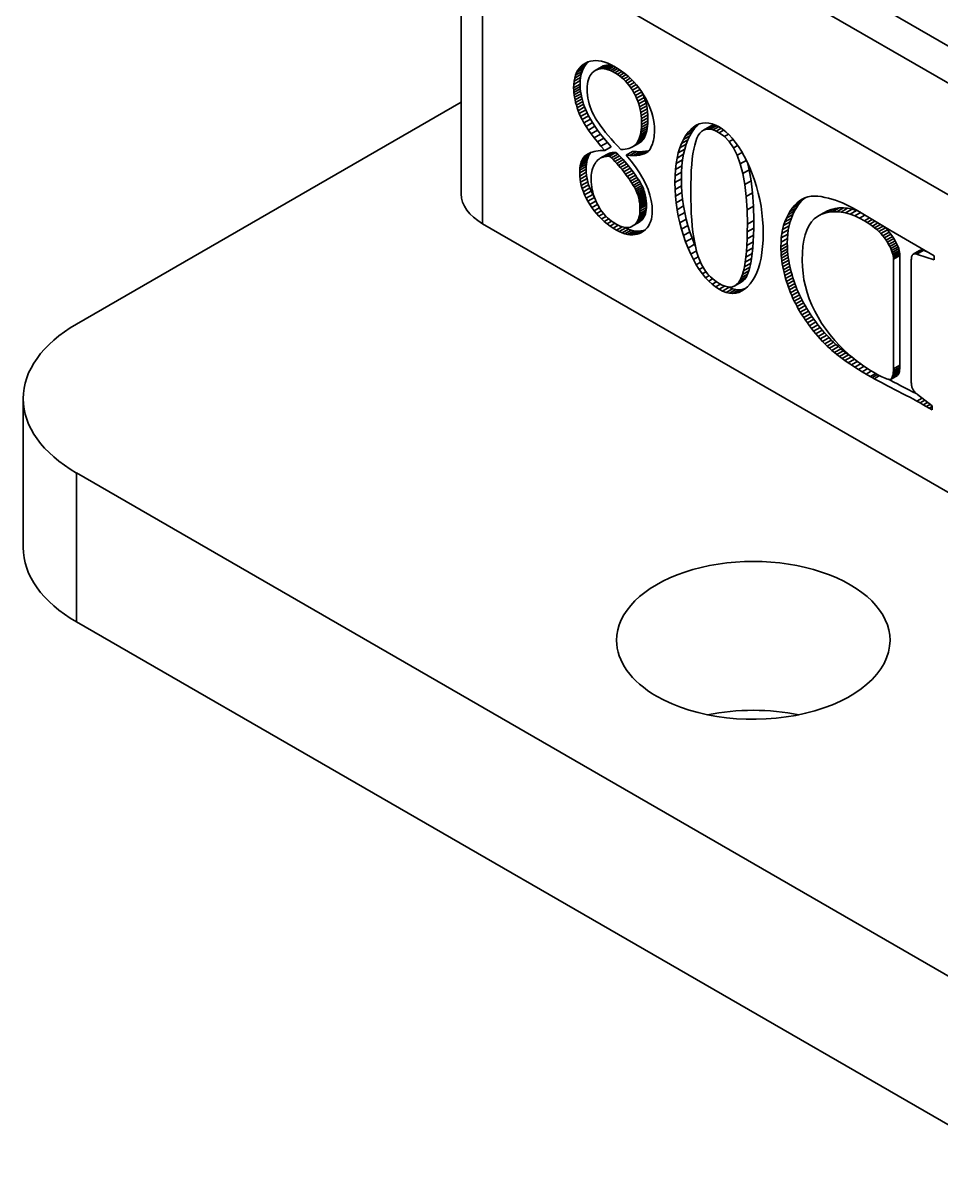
# Model space of a CAD drawing. Header units: millimetres. Extents: x -105 to 105, y -148 to 148.
# Drawn here: x 45.74 to 55.81, y -33.62 to -20.92 of the extents above; entities that cross this region are included whole.
import ezdxf

# ---------------------------------------------------------------- set-up
doc = ezdxf.new("R2010")
doc.units = ezdxf.units.MM
doc.layers.add('粗实线层', color=7, linetype='Continuous', lineweight=35)

msp = doc.modelspace()

# ---------------------------------------------------------------- linework, layer by layer
at = {"layer": '粗实线层', "color": 7, "lineweight": 35, "ltscale": 0.37}
for p, q in [((50.549, -22.798), (50.549, -16.511)), ((50.784, -23.125), (50.784, -16.838)), ((51.632, -18.716), (60.824, -24.023)), ((60.824, -24.431), (52.693, -19.736)), ((60.824, -25.656), (51.632, -20.349)), ((51.815, -21.466), (51.885, -21.426)), ((51.815, -21.466), (51.829, -21.441)), ((51.829, -21.441), (51.9, -21.4)), ((51.829, -21.441), (51.846, -21.417)), ((51.846, -21.417), (51.916, -21.376)), ((51.846, -21.417), (51.865, -21.396)), ((51.865, -21.396), (51.936, -21.356)), ((51.865, -21.396), (51.887, -21.378)), ((51.874, -21.454), (51.885, -21.426)), ((51.885, -21.426), (51.9, -21.4)), ((51.887, -21.378), (51.926, -21.356)), ((51.887, -21.378), (51.911, -21.363)), ((51.9, -21.4), (51.916, -21.376)), ((51.911, -21.363), (51.938, -21.35)), ((51.916, -21.376), (51.936, -21.356)), ((51.936, -21.356), (51.945, -21.348)), ((51.938, -21.35), (51.966, -21.341)), ((51.966, -21.341), (51.995, -21.336)), ((51.995, -21.336), (52.025, -21.334)), ((52.018, -21.443), (52.002, -21.454)), ((52.018, -21.443), (52.089, -21.403)), ((52.036, -21.435), (52.018, -21.443)), ((52.025, -21.334), (52.056, -21.336)), ((52.036, -21.435), (52.107, -21.394)), ((52.054, -21.428), (52.036, -21.435)), ((52.054, -21.428), (52.125, -21.388)), ((52.074, -21.425), (52.054, -21.428)), ((52.056, -21.336), (52.089, -21.342)), ((52.074, -21.425), (52.145, -21.384)), ((52.094, -21.423), (52.074, -21.425)), ((52.089, -21.342), (52.123, -21.352)), ((52.107, -21.394), (52.089, -21.403)), ((52.094, -21.423), (52.165, -21.383)), ((52.116, -21.425), (52.094, -21.423)), ((52.125, -21.388), (52.107, -21.394)), ((52.116, -21.425), (52.186, -21.384)), ((52.138, -21.428), (52.116, -21.425)), ((52.123, -21.352), (52.158, -21.365)), ((52.145, -21.384), (52.125, -21.388)), ((52.138, -21.428), (52.208, -21.388)), ((52.161, -21.435), (52.138, -21.428)), ((52.165, -21.383), (52.145, -21.384)), ((52.158, -21.365), (52.195, -21.381)), ((52.161, -21.435), (52.231, -21.394)), ((52.185, -21.444), (52.161, -21.435)), ((52.186, -21.384), (52.165, -21.383)), ((52.185, -21.444), (52.245, -21.409)), ((52.209, -21.455), (52.185, -21.444)), ((52.208, -21.388), (52.186, -21.384)), ((52.195, -21.381), (52.233, -21.402)), ((52.209, -21.455), (52.266, -21.422)), ((52.233, -21.402), (52.272, -21.425)), ((52.235, -21.469), (52.289, -21.437)), ((52.272, -21.425), (52.309, -21.451)), ((52.309, -21.451), (52.345, -21.478)), ((51.784, -21.596), (51.854, -21.555)), ((51.784, -21.596), (51.787, -21.559)), ((51.787, -21.559), (51.858, -21.519)), ((51.787, -21.559), (51.794, -21.526)), ((51.794, -21.526), (51.865, -21.485)), ((51.794, -21.526), (51.803, -21.495)), ((51.803, -21.495), (51.874, -21.454)), ((51.803, -21.495), (51.815, -21.466)), ((51.853, -21.593), (51.854, -21.555)), ((51.854, -21.555), (51.858, -21.519)), ((51.858, -21.519), (51.865, -21.485)), ((51.865, -21.485), (51.874, -21.454)), ((51.939, -21.565), (51.935, -21.591)), ((51.945, -21.541), (51.939, -21.565)), ((51.953, -21.52), (51.945, -21.541)), ((51.963, -21.5), (51.953, -21.52)), ((51.974, -21.483), (51.963, -21.5)), ((51.987, -21.468), (51.974, -21.483)), ((52.002, -21.454), (51.987, -21.468)), ((52.235, -21.469), (52.209, -21.455)), ((52.26, -21.484), (52.235, -21.469)), ((52.26, -21.484), (52.313, -21.453)), ((52.284, -21.501), (52.26, -21.484)), ((52.284, -21.501), (52.335, -21.471)), ((52.307, -21.519), (52.284, -21.501)), ((52.307, -21.519), (52.358, -21.489)), ((52.329, -21.539), (52.307, -21.519)), ((52.329, -21.539), (52.381, -21.508)), ((52.35, -21.56), (52.329, -21.539)), ((52.345, -21.478), (52.379, -21.506)), ((52.35, -21.56), (52.403, -21.529)), ((52.37, -21.583), (52.35, -21.56)), ((52.37, -21.583), (52.425, -21.551)), ((52.379, -21.506), (52.412, -21.537)), ((52.39, -21.607), (52.447, -21.574)), ((52.412, -21.537), (52.443, -21.569)), ((52.443, -21.569), (52.472, -21.602)), ((51.782, -21.634), (51.853, -21.593)), ((51.782, -21.634), (51.784, -21.596)), ((51.783, -21.659), (51.782, -21.634)), ((51.783, -21.659), (51.854, -21.618)), ((51.785, -21.685), (51.783, -21.659)), ((51.785, -21.685), (51.855, -21.644)), ((51.788, -21.711), (51.785, -21.685)), ((51.788, -21.711), (51.859, -21.671)), ((51.792, -21.738), (51.863, -21.698)), ((51.854, -21.618), (51.853, -21.593)), ((51.855, -21.644), (51.854, -21.618)), ((51.859, -21.671), (51.855, -21.644)), ((51.863, -21.698), (51.859, -21.671)), ((51.868, -21.726), (51.863, -21.698)), ((51.935, -21.591), (51.932, -21.619)), ((51.932, -21.619), (51.932, -21.649)), ((51.932, -21.649), (51.932, -21.682)), ((51.932, -21.682), (51.935, -21.714)), ((52.39, -21.607), (52.37, -21.583)), ((52.409, -21.633), (52.39, -21.607)), ((52.409, -21.633), (52.469, -21.598)), ((52.427, -21.66), (52.409, -21.633)), ((52.427, -21.66), (52.489, -21.624)), ((52.444, -21.689), (52.427, -21.66)), ((52.444, -21.689), (52.514, -21.648)), ((52.459, -21.719), (52.444, -21.689)), ((52.459, -21.719), (52.53, -21.678)), ((52.472, -21.602), (52.5, -21.637)), ((52.5, -21.637), (52.526, -21.674)), ((52.526, -21.674), (52.55, -21.712)), ((52.544, -21.708), (52.535, -21.688)), ((46.329, -24.227), (50.549, -21.79)), ((51.792, -21.738), (51.788, -21.711)), ((51.798, -21.766), (51.792, -21.738)), ((51.798, -21.766), (51.868, -21.726)), ((51.804, -21.795), (51.798, -21.766)), ((51.804, -21.795), (51.875, -21.754)), ((51.812, -21.824), (51.804, -21.795)), ((51.812, -21.824), (51.883, -21.783)), ((51.822, -21.854), (51.812, -21.824)), ((51.822, -21.854), (51.892, -21.813)), ((51.875, -21.754), (51.868, -21.726)), ((51.883, -21.783), (51.875, -21.754)), ((51.892, -21.813), (51.883, -21.783)), ((51.903, -21.844), (51.892, -21.813)), ((51.935, -21.714), (51.939, -21.746)), ((51.939, -21.746), (51.945, -21.778)), ((51.945, -21.778), (51.953, -21.81)), ((51.953, -21.81), (51.963, -21.841)), ((52.473, -21.749), (52.459, -21.719)), ((52.473, -21.749), (52.544, -21.708)), ((52.486, -21.779), (52.473, -21.749)), ((52.486, -21.779), (52.557, -21.739)), ((52.497, -21.81), (52.486, -21.779)), ((52.497, -21.81), (52.567, -21.769)), ((52.506, -21.842), (52.497, -21.81)), ((52.506, -21.842), (52.577, -21.801)), ((52.557, -21.739), (52.544, -21.708)), ((52.55, -21.712), (52.573, -21.751)), ((52.567, -21.769), (52.557, -21.739)), ((52.577, -21.801), (52.567, -21.769)), ((52.573, -21.751), (52.593, -21.79)), ((52.584, -21.832), (52.577, -21.801)), ((52.593, -21.79), (52.611, -21.83)), ((52.611, -21.83), (52.626, -21.869)), ((51.832, -21.885), (51.822, -21.854)), ((51.832, -21.885), (51.903, -21.844)), ((51.844, -21.916), (51.832, -21.885)), ((51.844, -21.916), (51.915, -21.875)), ((51.858, -21.949), (51.844, -21.916)), ((51.858, -21.949), (51.929, -21.908)), ((51.875, -21.983), (51.858, -21.949)), ((51.875, -21.983), (51.946, -21.942)), ((51.915, -21.875), (51.903, -21.844)), ((51.929, -21.908), (51.915, -21.875)), ((51.946, -21.942), (51.929, -21.908)), ((51.966, -21.978), (51.946, -21.942)), ((51.963, -21.841), (51.974, -21.872)), ((51.974, -21.872), (51.987, -21.902)), ((51.987, -21.902), (52.002, -21.932)), ((52.002, -21.932), (52.018, -21.962)), ((52.513, -21.873), (52.506, -21.842)), ((52.513, -21.873), (52.584, -21.832)), ((52.519, -21.905), (52.513, -21.873)), ((52.519, -21.905), (52.59, -21.864)), ((52.523, -21.938), (52.519, -21.905)), ((52.523, -21.938), (52.594, -21.897)), ((52.526, -21.971), (52.523, -21.938)), ((52.526, -21.971), (52.596, -21.93)), ((52.59, -21.864), (52.584, -21.832)), ((52.594, -21.897), (52.59, -21.864)), ((52.596, -21.93), (52.594, -21.897)), ((52.597, -21.963), (52.596, -21.93)), ((52.626, -21.869), (52.639, -21.908)), ((52.639, -21.908), (52.65, -21.947)), ((52.65, -21.947), (52.658, -21.986)), ((51.895, -22.019), (51.875, -21.983)), ((51.895, -22.019), (51.966, -21.978)), ((51.918, -22.057), (51.895, -22.019)), ((51.918, -22.057), (51.989, -22.016)), ((51.945, -22.097), (51.918, -22.057)), ((51.945, -22.097), (52.015, -22.056)), ((51.989, -22.016), (51.966, -21.978)), ((52.015, -22.056), (51.989, -22.016)), ((52.045, -22.097), (52.015, -22.056)), ((52.018, -21.962), (52.037, -21.992)), ((52.037, -21.992), (52.057, -22.023)), ((52.057, -22.023), (52.08, -22.056)), ((52.08, -22.056), (52.105, -22.089)), ((52.518, -22.122), (52.589, -22.081)), ((52.522, -22.095), (52.593, -22.054)), ((52.522, -22.095), (52.525, -22.067)), ((52.525, -22.067), (52.595, -22.026)), ((52.525, -22.067), (52.526, -22.036)), ((52.527, -22.004), (52.526, -21.971)), ((52.526, -22.036), (52.597, -21.995)), ((52.526, -22.036), (52.527, -22.004)), ((52.527, -22.004), (52.597, -21.963)), ((52.584, -22.106), (52.589, -22.081)), ((52.589, -22.081), (52.593, -22.054)), ((52.593, -22.054), (52.595, -22.026)), ((52.595, -22.026), (52.597, -21.995)), ((52.597, -21.995), (52.597, -21.963)), ((52.658, -21.986), (52.664, -22.025)), ((52.664, -22.025), (52.668, -22.063)), ((52.668, -22.063), (52.669, -22.102)), ((53.037, -22.122), (53.108, -22.081)), ((53.067, -22.09), (53.137, -22.05)), ((53.067, -22.09), (53.097, -22.064)), ((53.081, -22.118), (53.108, -22.081)), ((53.097, -22.064), (53.145, -22.036)), ((53.097, -22.064), (53.128, -22.044)), ((53.108, -22.081), (53.137, -22.05)), ((53.128, -22.044), (53.161, -22.03)), ((53.137, -22.05), (53.161, -22.03)), ((53.161, -22.03), (53.194, -22.021)), ((53.194, -22.021), (53.229, -22.018)), ((53.206, -22.099), (53.277, -22.058)), ((53.229, -22.018), (53.264, -22.02)), ((53.229, -22.09), (53.3, -22.049)), ((53.254, -22.087), (53.325, -22.046)), ((53.264, -22.02), (53.301, -22.029)), ((53.3, -22.049), (53.277, -22.058)), ((53.282, -22.089), (53.353, -22.048)), ((53.325, -22.046), (53.3, -22.049)), ((53.301, -22.029), (53.339, -22.043)), ((53.312, -22.096), (53.373, -22.06)), ((53.353, -22.048), (53.325, -22.046)), ((53.339, -22.043), (53.378, -22.063)), ((53.344, -22.108), (53.399, -22.076)), ((53.378, -22.063), (53.415, -22.087)), ((51.974, -22.138), (51.945, -22.097)), ((51.974, -22.138), (52.045, -22.097)), ((52.007, -22.181), (51.974, -22.138)), ((52.007, -22.181), (52.078, -22.141)), ((52.043, -22.226), (52.007, -22.181)), ((52.043, -22.226), (52.113, -22.185)), ((52.078, -22.141), (52.045, -22.097)), ((52.113, -22.185), (52.078, -22.141)), ((52.105, -22.089), (52.132, -22.123)), ((52.152, -22.232), (52.113, -22.185)), ((52.132, -22.123), (52.162, -22.158)), ((52.162, -22.158), (52.193, -22.194)), ((52.193, -22.194), (52.227, -22.232)), ((52.474, -22.241), (52.545, -22.2)), ((52.484, -22.226), (52.555, -22.185)), ((52.484, -22.226), (52.493, -22.209)), ((52.493, -22.209), (52.564, -22.168)), ((52.493, -22.209), (52.501, -22.19)), ((52.501, -22.19), (52.572, -22.149)), ((52.501, -22.19), (52.508, -22.169)), ((52.508, -22.169), (52.579, -22.128)), ((52.508, -22.169), (52.514, -22.146)), ((52.514, -22.146), (52.584, -22.106)), ((52.514, -22.146), (52.518, -22.122)), ((52.518, -22.122), (52.522, -22.095)), ((52.534, -22.213), (52.545, -22.2)), ((52.545, -22.2), (52.555, -22.185)), ((52.555, -22.185), (52.564, -22.168)), ((52.564, -22.168), (52.572, -22.149)), ((52.572, -22.149), (52.579, -22.128)), ((52.579, -22.128), (52.584, -22.106)), ((52.657, -22.212), (52.652, -22.232)), ((52.661, -22.191), (52.657, -22.212)), ((52.665, -22.17), (52.661, -22.191)), ((52.667, -22.148), (52.665, -22.17)), ((52.668, -22.126), (52.667, -22.148)), ((52.669, -22.102), (52.668, -22.126)), ((52.964, -22.244), (52.986, -22.2)), ((52.964, -22.244), (53.035, -22.204)), ((52.986, -22.2), (53.01, -22.159)), ((52.986, -22.2), (53.056, -22.159)), ((53.01, -22.159), (53.081, -22.118)), ((53.01, -22.159), (53.037, -22.122)), ((53.016, -22.253), (53.035, -22.204)), ((53.035, -22.204), (53.056, -22.159)), ((53.037, -22.122), (53.067, -22.09)), ((53.056, -22.159), (53.081, -22.118)), ((53.135, -22.186), (53.122, -22.222)), ((53.149, -22.157), (53.135, -22.186)), ((53.166, -22.132), (53.149, -22.157)), ((53.185, -22.113), (53.166, -22.132)), ((53.206, -22.099), (53.185, -22.113)), ((53.229, -22.09), (53.206, -22.099)), ((53.254, -22.087), (53.229, -22.09)), ((53.282, -22.089), (53.254, -22.087)), ((53.312, -22.096), (53.282, -22.089)), ((53.344, -22.108), (53.312, -22.096)), ((53.378, -22.126), (53.344, -22.108)), ((53.378, -22.126), (53.428, -22.097)), ((53.437, -22.168), (53.378, -22.126)), ((53.415, -22.087), (53.452, -22.116)), ((53.437, -22.168), (53.481, -22.142)), ((53.489, -22.223), (53.437, -22.168)), ((53.452, -22.116), (53.487, -22.149)), ((53.487, -22.149), (53.522, -22.187)), ((53.489, -22.223), (53.532, -22.199)), ((53.522, -22.187), (53.556, -22.229)), ((51.968, -22.345), (51.987, -22.339)), ((51.987, -22.339), (52.006, -22.334)), ((52.006, -22.334), (52.027, -22.329)), ((52.027, -22.329), (52.05, -22.326)), ((52.082, -22.273), (52.043, -22.226)), ((52.05, -22.326), (52.073, -22.323)), ((52.073, -22.323), (52.098, -22.322)), ((52.082, -22.273), (52.152, -22.232)), ((52.124, -22.321), (52.082, -22.273)), ((52.098, -22.322), (52.124, -22.321)), ((52.124, -22.321), (52.194, -22.28)), ((52.194, -22.28), (52.152, -22.232)), ((52.227, -22.232), (52.263, -22.27)), ((52.263, -22.27), (52.301, -22.309)), ((52.301, -22.309), (52.325, -22.309)), ((52.325, -22.309), (52.347, -22.307)), ((52.347, -22.307), (52.368, -22.303)), ((52.358, -22.372), (52.429, -22.331)), ((52.368, -22.303), (52.387, -22.299)), ((52.387, -22.299), (52.405, -22.293)), ((52.4, -22.375), (52.47, -22.334)), ((52.405, -22.293), (52.422, -22.285)), ((52.422, -22.285), (52.492, -22.244)), ((52.422, -22.285), (52.437, -22.276)), ((52.47, -22.334), (52.429, -22.331)), ((52.437, -22.276), (52.508, -22.235)), ((52.437, -22.276), (52.451, -22.266)), ((52.438, -22.376), (52.509, -22.335)), ((52.451, -22.266), (52.522, -22.225)), ((52.451, -22.266), (52.463, -22.254)), ((52.463, -22.254), (52.534, -22.213)), ((52.463, -22.254), (52.474, -22.241)), ((52.509, -22.335), (52.47, -22.334)), ((52.473, -22.375), (52.543, -22.334)), ((52.474, -22.241), (52.484, -22.226)), ((52.492, -22.244), (52.508, -22.235)), ((52.504, -22.371), (52.575, -22.33)), ((52.508, -22.235), (52.522, -22.225)), ((52.543, -22.334), (52.509, -22.335)), ((52.522, -22.225), (52.534, -22.213)), ((52.532, -22.366), (52.603, -22.325)), ((52.575, -22.33), (52.543, -22.334)), ((52.557, -22.358), (52.598, -22.334)), ((52.603, -22.325), (52.575, -22.33)), ((52.596, -22.336), (52.578, -22.348)), ((52.61, -22.322), (52.596, -22.336)), ((52.61, -22.323), (52.603, -22.325)), ((52.621, -22.306), (52.61, -22.322)), ((52.63, -22.289), (52.621, -22.306)), ((52.638, -22.27), (52.63, -22.289)), ((52.646, -22.252), (52.638, -22.27)), ((52.652, -22.232), (52.646, -22.252)), ((52.93, -22.346), (52.946, -22.293)), ((52.93, -22.346), (53.001, -22.306)), ((52.946, -22.293), (52.964, -22.244)), ((52.946, -22.293), (53.016, -22.253)), ((52.988, -22.363), (53.001, -22.306)), ((53.001, -22.306), (53.016, -22.253)), ((53.1, -22.307), (53.091, -22.358)), ((53.11, -22.262), (53.1, -22.307)), ((53.122, -22.222), (53.11, -22.262)), ((53.536, -22.291), (53.489, -22.223)), ((53.536, -22.291), (53.582, -22.265)), ((53.576, -22.373), (53.536, -22.291)), ((53.556, -22.229), (53.59, -22.276)), ((53.59, -22.276), (53.622, -22.328)), ((53.622, -22.328), (53.654, -22.384)), ((51.855, -22.488), (51.926, -22.447)), ((51.855, -22.488), (51.86, -22.465)), ((51.86, -22.465), (51.931, -22.424)), ((51.86, -22.465), (51.866, -22.444)), ((51.866, -22.444), (51.937, -22.404)), ((51.866, -22.444), (51.874, -22.426)), ((51.874, -22.426), (51.945, -22.385)), ((51.874, -22.426), (51.884, -22.409)), ((51.884, -22.409), (51.954, -22.368)), ((51.884, -22.409), (51.894, -22.394)), ((51.894, -22.394), (51.965, -22.353)), ((51.894, -22.394), (51.906, -22.381)), ((51.906, -22.381), (51.969, -22.345)), ((51.906, -22.381), (51.92, -22.371)), ((51.92, -22.371), (51.949, -22.354)), ((51.92, -22.371), (51.935, -22.361)), ((51.922, -22.472), (51.926, -22.447)), ((51.926, -22.447), (51.931, -22.424)), ((51.931, -22.424), (51.937, -22.404)), ((51.935, -22.361), (51.951, -22.353)), ((51.937, -22.404), (51.945, -22.385)), ((51.945, -22.385), (51.954, -22.368)), ((51.951, -22.353), (51.968, -22.345)), ((51.954, -22.368), (51.965, -22.353)), ((51.965, -22.353), (51.977, -22.341)), ((52.017, -22.464), (52.008, -22.48)), ((52.026, -22.45), (52.017, -22.464)), ((52.037, -22.437), (52.026, -22.45)), ((52.049, -22.425), (52.037, -22.437)), ((52.062, -22.415), (52.049, -22.425)), ((52.075, -22.406), (52.062, -22.415)), ((52.075, -22.406), (52.146, -22.365)), ((52.09, -22.399), (52.075, -22.406)), ((52.09, -22.399), (52.161, -22.358)), ((52.105, -22.393), (52.09, -22.399)), ((52.105, -22.393), (52.176, -22.352)), ((52.122, -22.388), (52.105, -22.393)), ((52.122, -22.388), (52.192, -22.348)), ((52.139, -22.386), (52.122, -22.388)), ((52.139, -22.386), (52.209, -22.345)), ((52.157, -22.384), (52.139, -22.386)), ((52.161, -22.358), (52.146, -22.365)), ((52.157, -22.384), (52.227, -22.343)), ((52.176, -22.384), (52.157, -22.384)), ((52.176, -22.352), (52.161, -22.358)), ((52.176, -22.384), (52.246, -22.343)), ((52.192, -22.348), (52.176, -22.352)), ((52.196, -22.403), (52.176, -22.384)), ((52.209, -22.345), (52.192, -22.348)), ((52.196, -22.403), (52.266, -22.362)), ((52.215, -22.422), (52.196, -22.403)), ((52.227, -22.343), (52.209, -22.345)), ((52.215, -22.422), (52.286, -22.381)), ((52.235, -22.442), (52.215, -22.422)), ((52.246, -22.343), (52.227, -22.343)), ((52.235, -22.442), (52.306, -22.401)), ((52.255, -22.463), (52.235, -22.442)), ((52.266, -22.362), (52.246, -22.343)), ((52.255, -22.463), (52.326, -22.422)), ((52.274, -22.485), (52.255, -22.463)), ((52.286, -22.381), (52.266, -22.362)), ((52.274, -22.485), (52.345, -22.444)), ((52.306, -22.401), (52.286, -22.381)), ((52.326, -22.422), (52.306, -22.401)), ((52.345, -22.444), (52.326, -22.422)), ((52.365, -22.467), (52.345, -22.444)), ((52.4, -22.375), (52.358, -22.372)), ((52.358, -22.372), (52.413, -22.437)), ((52.438, -22.376), (52.4, -22.375)), ((52.413, -22.437), (52.462, -22.502)), ((52.473, -22.375), (52.438, -22.376)), ((52.504, -22.371), (52.473, -22.375)), ((52.532, -22.366), (52.504, -22.371)), ((52.557, -22.358), (52.532, -22.366)), ((52.578, -22.348), (52.557, -22.358)), ((52.9, -22.53), (52.907, -22.465)), ((52.907, -22.465), (52.917, -22.404)), ((52.907, -22.465), (52.978, -22.424)), ((52.917, -22.404), (52.93, -22.346)), ((52.917, -22.404), (52.988, -22.363)), ((52.97, -22.489), (52.978, -22.424)), ((52.978, -22.424), (52.988, -22.363)), ((53.084, -22.414), (53.078, -22.475)), ((53.091, -22.358), (53.084, -22.414)), ((53.576, -22.373), (53.63, -22.342)), ((53.61, -22.467), (53.576, -22.373)), ((53.61, -22.467), (53.681, -22.426)), ((53.654, -22.384), (53.684, -22.445)), ((53.684, -22.445), (53.714, -22.51)), ((53.709, -22.533), (53.688, -22.454)), ((51.849, -22.539), (51.92, -22.498)), ((51.849, -22.539), (51.851, -22.512)), ((51.849, -22.568), (51.919, -22.527)), ((51.849, -22.568), (51.849, -22.539)), ((51.85, -22.602), (51.849, -22.568)), ((51.85, -22.602), (51.92, -22.561)), ((51.851, -22.512), (51.922, -22.472)), ((51.851, -22.512), (51.855, -22.488)), ((51.919, -22.527), (51.92, -22.498)), ((51.92, -22.561), (51.919, -22.527)), ((51.92, -22.498), (51.922, -22.472)), ((51.924, -22.595), (51.92, -22.561)), ((51.976, -22.592), (51.975, -22.614)), ((51.979, -22.571), (51.976, -22.592)), ((51.983, -22.551), (51.979, -22.571)), ((51.987, -22.532), (51.983, -22.551)), ((51.993, -22.513), (51.987, -22.532)), ((52, -22.496), (51.993, -22.513)), ((52.008, -22.48), (52, -22.496)), ((52.294, -22.508), (52.274, -22.485)), ((52.294, -22.508), (52.365, -22.467)), ((52.313, -22.531), (52.294, -22.508)), ((52.313, -22.531), (52.384, -22.49)), ((52.333, -22.555), (52.313, -22.531)), ((52.333, -22.555), (52.403, -22.515)), ((52.352, -22.581), (52.333, -22.555)), ((52.352, -22.581), (52.423, -22.54)), ((52.371, -22.607), (52.352, -22.581)), ((52.384, -22.49), (52.365, -22.467)), ((52.371, -22.607), (52.442, -22.566)), ((52.403, -22.515), (52.384, -22.49)), ((52.39, -22.632), (52.46, -22.592)), ((52.423, -22.54), (52.403, -22.515)), ((52.442, -22.566), (52.423, -22.54)), ((52.46, -22.592), (52.442, -22.566)), ((52.477, -22.616), (52.46, -22.592)), ((52.462, -22.502), (52.505, -22.565)), ((52.505, -22.565), (52.542, -22.628)), ((52.895, -22.599), (52.9, -22.53)), ((52.895, -22.599), (52.966, -22.559)), ((52.9, -22.53), (52.97, -22.489)), ((52.965, -22.632), (52.966, -22.559)), ((52.966, -22.559), (52.97, -22.489)), ((53.073, -22.542), (53.07, -22.614)), ((53.078, -22.475), (53.073, -22.542)), ((53.638, -22.574), (53.61, -22.467)), ((53.638, -22.574), (53.709, -22.533)), ((53.66, -22.694), (53.638, -22.574)), ((53.731, -22.653), (53.709, -22.533)), ((53.714, -22.51), (53.742, -22.578)), ((53.742, -22.578), (53.767, -22.647)), ((51.853, -22.636), (51.85, -22.602)), ((51.853, -22.636), (51.924, -22.595)), ((51.859, -22.67), (51.853, -22.636)), ((51.859, -22.67), (51.929, -22.629)), ((51.866, -22.704), (51.859, -22.67)), ((51.866, -22.704), (51.937, -22.664)), ((51.877, -22.739), (51.866, -22.704)), ((51.877, -22.739), (51.947, -22.698)), ((51.929, -22.629), (51.924, -22.595)), ((51.937, -22.664), (51.929, -22.629)), ((51.947, -22.698), (51.937, -22.664)), ((51.959, -22.733), (51.947, -22.698)), ((51.975, -22.614), (51.974, -22.637)), ((51.974, -22.637), (51.975, -22.666)), ((51.975, -22.666), (51.977, -22.695)), ((51.977, -22.695), (51.981, -22.724)), ((52.39, -22.632), (52.371, -22.607)), ((52.407, -22.657), (52.39, -22.632)), ((52.407, -22.657), (52.477, -22.616)), ((52.422, -22.681), (52.407, -22.657)), ((52.422, -22.681), (52.493, -22.64)), ((52.436, -22.704), (52.422, -22.681)), ((52.436, -22.704), (52.507, -22.663)), ((52.449, -22.725), (52.436, -22.704)), ((52.449, -22.725), (52.519, -22.684)), ((52.46, -22.746), (52.53, -22.705)), ((52.493, -22.64), (52.477, -22.616)), ((52.507, -22.663), (52.493, -22.64)), ((52.519, -22.684), (52.507, -22.663)), ((52.53, -22.705), (52.519, -22.684)), ((52.54, -22.724), (52.53, -22.705)), ((52.542, -22.628), (52.573, -22.69)), ((52.573, -22.69), (52.599, -22.75)), ((52.894, -22.673), (52.895, -22.599)), ((52.894, -22.673), (52.965, -22.632)), ((52.895, -22.749), (52.894, -22.673)), ((52.895, -22.749), (52.966, -22.708)), ((52.966, -22.708), (52.965, -22.632)), ((52.97, -22.783), (52.966, -22.708)), ((53.068, -22.691), (53.067, -22.773)), ((53.07, -22.614), (53.068, -22.691)), ((53.66, -22.694), (53.731, -22.653)), ((53.676, -22.827), (53.66, -22.694)), ((53.746, -22.786), (53.731, -22.653)), ((53.767, -22.647), (53.789, -22.717)), ((53.789, -22.717), (53.808, -22.788)), ((51.889, -22.774), (51.877, -22.739)), ((51.889, -22.774), (51.959, -22.733)), ((51.903, -22.809), (51.889, -22.774)), ((51.903, -22.809), (51.974, -22.768)), ((51.92, -22.844), (51.903, -22.809)), ((51.92, -22.844), (51.991, -22.803)), ((51.939, -22.879), (51.92, -22.844)), ((51.939, -22.879), (52.01, -22.838)), ((51.974, -22.768), (51.959, -22.733)), ((51.991, -22.803), (51.974, -22.768)), ((51.981, -22.724), (51.986, -22.752)), ((51.986, -22.752), (51.992, -22.78)), ((52.01, -22.838), (51.991, -22.803)), ((51.992, -22.78), (52, -22.808)), ((52, -22.808), (52.01, -22.836)), ((52.01, -22.836), (52.021, -22.864)), ((52.46, -22.746), (52.449, -22.725)), ((52.469, -22.765), (52.46, -22.746)), ((52.469, -22.765), (52.54, -22.724)), ((52.477, -22.783), (52.469, -22.765)), ((52.477, -22.783), (52.548, -22.742)), ((52.484, -22.801), (52.477, -22.783)), ((52.484, -22.801), (52.554, -22.76)), ((52.489, -22.817), (52.484, -22.801)), ((52.489, -22.817), (52.559, -22.776)), ((52.493, -22.832), (52.489, -22.817)), ((52.493, -22.832), (52.563, -22.791)), ((52.496, -22.847), (52.493, -22.832)), ((52.496, -22.847), (52.567, -22.807)), ((52.5, -22.863), (52.57, -22.822)), ((52.502, -22.878), (52.573, -22.837)), ((52.548, -22.742), (52.54, -22.724)), ((52.554, -22.76), (52.548, -22.742)), ((52.559, -22.776), (52.554, -22.76)), ((52.563, -22.791), (52.559, -22.776)), ((52.567, -22.807), (52.563, -22.791)), ((52.57, -22.822), (52.567, -22.807)), ((52.573, -22.837), (52.57, -22.822)), ((52.575, -22.851), (52.573, -22.837)), ((52.599, -22.75), (52.619, -22.81)), ((52.619, -22.81), (52.634, -22.869)), ((52.9, -22.823), (52.895, -22.749)), ((52.9, -22.823), (52.97, -22.783)), ((52.907, -22.897), (52.9, -22.823)), ((52.978, -22.857), (52.97, -22.783)), ((53.067, -22.773), (53.068, -22.856)), ((53.676, -22.827), (53.746, -22.786)), ((53.685, -22.973), (53.676, -22.827)), ((53.756, -22.932), (53.746, -22.786)), ((53.808, -22.788), (53.824, -22.859)), ((54.289, -22.856), (54.32, -22.841)), ((54.302, -22.857), (54.322, -22.841)), ((54.32, -22.841), (54.353, -22.83)), ((54.353, -22.83), (54.387, -22.824)), ((54.387, -22.824), (54.423, -22.821)), ((54.423, -22.821), (54.46, -22.822)), ((54.46, -22.822), (54.499, -22.828)), ((54.499, -22.828), (54.538, -22.836)), ((54.538, -22.836), (54.577, -22.845)), ((54.577, -22.845), (54.616, -22.856)), ((51.96, -22.914), (51.939, -22.879)), ((51.96, -22.914), (52.031, -22.873)), ((51.983, -22.948), (51.96, -22.914)), ((51.983, -22.948), (52.044, -22.913)), ((52.007, -22.982), (51.983, -22.948)), ((52.007, -22.982), (52.064, -22.949)), ((52.021, -22.864), (52.033, -22.891)), ((52.033, -22.891), (52.047, -22.919)), ((52.047, -22.919), (52.062, -22.945)), ((52.062, -22.945), (52.078, -22.971)), ((52.078, -22.971), (52.095, -22.995)), ((52.5, -22.863), (52.496, -22.847)), ((52.502, -22.878), (52.5, -22.863)), ((52.505, -22.892), (52.502, -22.878)), ((52.505, -22.892), (52.575, -22.851)), ((52.507, -22.907), (52.505, -22.892)), ((52.507, -22.907), (52.577, -22.866)), ((52.508, -22.921), (52.507, -22.907)), ((52.507, -23.013), (52.578, -22.973)), ((52.508, -22.921), (52.579, -22.88)), ((52.509, -22.935), (52.508, -22.921)), ((52.509, -22.935), (52.58, -22.895)), ((52.51, -22.949), (52.509, -22.935)), ((52.509, -22.989), (52.58, -22.948)), ((52.509, -22.989), (52.51, -22.963)), ((52.51, -22.949), (52.58, -22.908)), ((52.51, -22.963), (52.581, -22.922)), ((52.51, -22.963), (52.51, -22.949)), ((52.574, -22.995), (52.578, -22.973)), ((52.577, -22.866), (52.575, -22.851)), ((52.579, -22.88), (52.577, -22.866)), ((52.578, -22.973), (52.58, -22.948)), ((52.58, -22.895), (52.579, -22.88)), ((52.58, -22.908), (52.58, -22.895)), ((52.581, -22.922), (52.58, -22.908)), ((52.58, -22.948), (52.581, -22.922)), ((52.634, -22.869), (52.642, -22.927)), ((52.642, -22.927), (52.645, -22.984)), ((52.907, -22.897), (52.978, -22.857)), ((52.917, -22.971), (52.907, -22.897)), ((52.917, -22.971), (52.988, -22.93)), ((52.93, -23.043), (52.917, -22.971)), ((52.988, -22.93), (52.978, -22.857)), ((53.001, -23.002), (52.988, -22.93)), ((53.068, -22.856), (53.07, -22.935)), ((53.07, -22.935), (53.073, -23.011)), ((53.685, -22.973), (53.756, -22.932)), ((53.688, -23.131), (53.685, -22.973)), ((53.759, -23.091), (53.756, -22.932)), ((53.824, -22.859), (53.838, -22.932)), ((53.838, -22.932), (53.848, -23.005)), ((54.155, -22.99), (54.226, -22.949)), ((54.155, -22.99), (54.179, -22.956)), ((54.179, -22.956), (54.249, -22.915)), ((54.179, -22.956), (54.204, -22.925)), ((54.204, -22.925), (54.275, -22.884)), ((54.204, -22.925), (54.231, -22.898)), ((54.205, -22.985), (54.226, -22.949)), ((54.226, -22.949), (54.249, -22.915)), ((54.231, -22.898), (54.302, -22.857)), ((54.231, -22.898), (54.259, -22.875)), ((54.249, -22.915), (54.275, -22.884)), ((54.259, -22.875), (54.306, -22.848)), ((54.259, -22.875), (54.289, -22.856)), ((54.275, -22.884), (54.302, -22.857)), ((54.537, -23.009), (54.608, -22.968)), ((54.608, -22.968), (54.566, -22.983)), ((54.58, -22.999), (54.651, -22.958)), ((54.651, -22.958), (54.608, -22.968)), ((54.616, -22.856), (54.654, -22.868)), ((54.624, -22.993), (54.695, -22.952)), ((54.695, -22.952), (54.651, -22.958)), ((54.654, -22.868), (54.693, -22.882)), ((54.67, -22.993), (54.741, -22.952)), ((54.693, -22.882), (54.731, -22.897)), ((54.741, -22.952), (54.695, -22.952)), ((54.717, -22.997), (54.788, -22.956)), ((54.731, -22.897), (54.768, -22.914)), ((54.788, -22.956), (54.741, -22.952)), ((54.766, -23.007), (54.836, -22.966)), ((54.768, -22.914), (54.806, -22.931)), ((54.836, -22.966), (54.788, -22.956)), ((54.806, -22.931), (54.843, -22.951)), ((54.886, -22.98), (54.836, -22.966)), ((54.843, -22.951), (54.88, -22.971)), ((54.88, -22.971), (55.264, -23.204)), ((52.033, -23.013), (52.007, -22.982)), ((52.033, -23.013), (52.086, -22.983)), ((52.06, -23.043), (52.033, -23.013)), ((52.06, -23.043), (52.111, -23.014)), ((52.089, -23.072), (52.06, -23.043)), ((52.089, -23.072), (52.138, -23.044)), ((52.118, -23.1), (52.089, -23.072)), ((52.095, -22.995), (52.113, -23.018)), ((52.113, -23.018), (52.133, -23.039)), ((52.118, -23.1), (52.167, -23.072)), ((52.15, -23.125), (52.118, -23.1)), ((52.133, -23.039), (52.153, -23.06)), ((52.15, -23.125), (52.199, -23.097)), ((52.153, -23.06), (52.175, -23.079)), ((52.175, -23.079), (52.198, -23.097)), ((52.198, -23.097), (52.222, -23.113)), ((52.45, -23.136), (52.521, -23.095)), ((52.463, -23.123), (52.534, -23.083)), ((52.474, -23.109), (52.545, -23.068)), ((52.474, -23.109), (52.484, -23.094)), ((52.484, -23.094), (52.554, -23.053)), ((52.484, -23.094), (52.492, -23.076)), ((52.492, -23.076), (52.562, -23.035)), ((52.492, -23.076), (52.498, -23.057)), ((52.498, -23.057), (52.569, -23.016)), ((52.498, -23.057), (52.503, -23.036)), ((52.503, -23.036), (52.574, -22.995)), ((52.503, -23.036), (52.507, -23.013)), ((52.507, -23.013), (52.509, -22.989)), ((52.507, -23.106), (52.521, -23.095)), ((52.521, -23.095), (52.534, -23.083)), ((52.534, -23.083), (52.545, -23.068)), ((52.545, -23.068), (52.554, -23.053)), ((52.554, -23.053), (52.562, -23.035)), ((52.562, -23.035), (52.569, -23.016)), ((52.569, -23.016), (52.574, -22.995)), ((52.635, -23.076), (52.626, -23.103)), ((52.64, -23.047), (52.635, -23.076)), ((52.644, -23.017), (52.64, -23.047)), ((52.645, -22.984), (52.644, -23.017)), ((52.93, -23.043), (53.001, -23.002)), ((52.946, -23.114), (52.93, -23.043)), ((52.946, -23.114), (53.016, -23.074)), ((53.016, -23.074), (53.001, -23.002)), ((53.035, -23.144), (53.016, -23.074)), ((53.073, -23.011), (53.078, -23.083)), ((53.078, -23.083), (53.084, -23.151)), ((53.688, -23.131), (53.759, -23.091)), ((53.758, -23.173), (53.759, -23.091)), ((53.848, -23.005), (53.855, -23.08)), ((53.855, -23.08), (53.86, -23.155)), ((54.1, -23.103), (54.171, -23.063)), ((54.1, -23.103), (54.116, -23.064)), ((54.116, -23.064), (54.187, -23.023)), ((54.116, -23.064), (54.134, -23.026)), ((54.134, -23.026), (54.205, -22.985)), ((54.134, -23.026), (54.155, -22.99)), ((54.157, -23.104), (54.171, -23.063)), ((54.171, -23.063), (54.187, -23.023)), ((54.187, -23.023), (54.205, -22.985)), ((54.421, -23.072), (54.391, -23.106)), ((54.456, -23.045), (54.421, -23.072)), ((54.456, -23.045), (54.527, -23.004)), ((54.495, -23.024), (54.456, -23.045)), ((54.495, -23.024), (54.566, -22.983)), ((54.537, -23.009), (54.495, -23.024)), ((54.566, -22.983), (54.527, -23.004)), ((54.58, -22.999), (54.537, -23.009)), ((54.624, -22.993), (54.58, -22.999)), ((54.67, -22.993), (54.624, -22.993)), ((54.717, -22.997), (54.67, -22.993)), ((54.766, -23.007), (54.717, -22.997)), ((54.815, -23.021), (54.766, -23.007)), ((54.815, -23.021), (54.886, -22.98)), ((54.866, -23.04), (54.815, -23.021)), ((54.866, -23.04), (54.937, -22.999)), ((54.919, -23.064), (54.866, -23.04)), ((54.909, -22.988), (54.886, -22.98)), ((54.919, -23.064), (54.978, -23.03)), ((54.973, -23.093), (54.919, -23.064)), ((54.973, -23.093), (55.028, -23.061)), ((55.003, -23.111), (54.973, -23.093)), ((55.003, -23.111), (55.058, -23.079)), ((55.032, -23.13), (55.088, -23.097)), ((61.673, -29.412), (50.784, -23.125)), ((52.182, -23.15), (52.15, -23.125)), ((52.182, -23.15), (52.233, -23.12)), ((52.216, -23.173), (52.182, -23.15)), ((52.216, -23.173), (52.271, -23.141)), ((52.252, -23.194), (52.216, -23.173)), ((52.222, -23.113), (52.247, -23.129)), ((52.247, -23.129), (52.27, -23.141)), ((52.252, -23.194), (52.313, -23.159)), ((52.283, -23.211), (52.252, -23.194)), ((52.27, -23.141), (52.292, -23.151)), ((52.283, -23.211), (52.354, -23.17)), ((52.313, -23.225), (52.283, -23.211)), ((52.292, -23.151), (52.313, -23.158)), ((52.313, -23.158), (52.333, -23.164)), ((52.313, -23.225), (52.384, -23.184)), ((52.343, -23.235), (52.313, -23.225)), ((52.333, -23.164), (52.352, -23.167)), ((52.343, -23.235), (52.414, -23.194)), ((52.354, -23.17), (52.345, -23.166)), ((52.352, -23.167), (52.371, -23.167)), ((52.384, -23.184), (52.354, -23.17)), ((52.371, -23.167), (52.389, -23.166)), ((52.372, -23.242), (52.443, -23.202)), ((52.414, -23.194), (52.384, -23.184)), ((52.389, -23.166), (52.405, -23.162)), ((52.4, -23.247), (52.471, -23.206)), ((52.405, -23.162), (52.421, -23.155)), ((52.443, -23.202), (52.414, -23.194)), ((52.421, -23.155), (52.437, -23.146)), ((52.427, -23.248), (52.498, -23.207)), ((52.437, -23.146), (52.507, -23.106)), ((52.437, -23.146), (52.45, -23.136)), ((52.471, -23.206), (52.443, -23.202)), ((52.45, -23.136), (52.463, -23.123)), ((52.454, -23.245), (52.524, -23.204)), ((52.463, -23.123), (52.474, -23.109)), ((52.498, -23.207), (52.471, -23.206)), ((52.479, -23.24), (52.55, -23.199)), ((52.524, -23.204), (52.498, -23.207)), ((52.504, -23.231), (52.553, -23.203)), ((52.528, -23.22), (52.504, -23.231)), ((52.55, -23.199), (52.524, -23.204)), ((52.55, -23.205), (52.528, -23.22)), ((52.57, -23.189), (52.55, -23.205)), ((52.563, -23.194), (52.55, -23.199)), ((52.588, -23.171), (52.57, -23.189)), ((52.603, -23.15), (52.588, -23.171)), ((52.616, -23.127), (52.603, -23.15)), ((52.626, -23.103), (52.616, -23.127)), ((52.964, -23.185), (52.946, -23.114)), ((52.964, -23.185), (53.035, -23.144)), ((52.986, -23.255), (52.964, -23.185)), ((52.986, -23.255), (53.056, -23.214)), ((53.056, -23.214), (53.035, -23.144)), ((53.081, -23.283), (53.056, -23.214)), ((53.084, -23.151), (53.091, -23.216)), ((53.091, -23.216), (53.1, -23.277)), ((53.685, -23.291), (53.687, -23.214)), ((53.687, -23.214), (53.688, -23.131)), ((53.687, -23.214), (53.758, -23.173)), ((53.756, -23.25), (53.758, -23.173)), ((53.86, -23.155), (53.861, -23.231)), ((54.067, -23.233), (54.075, -23.188)), ((54.067, -23.233), (54.137, -23.192)), ((54.075, -23.188), (54.086, -23.145)), ((54.075, -23.188), (54.146, -23.147)), ((54.086, -23.145), (54.1, -23.103)), ((54.086, -23.145), (54.157, -23.104)), ((54.131, -23.239), (54.137, -23.192)), ((54.137, -23.192), (54.146, -23.147)), ((54.146, -23.147), (54.157, -23.104)), ((54.341, -23.194), (54.323, -23.247)), ((54.364, -23.147), (54.341, -23.194)), ((54.391, -23.106), (54.364, -23.147)), ((55.032, -23.13), (55.003, -23.111)), ((55.059, -23.15), (55.032, -23.13)), ((55.059, -23.15), (55.118, -23.115)), ((55.084, -23.17), (55.059, -23.15)), ((55.084, -23.17), (55.148, -23.133)), ((55.109, -23.19), (55.084, -23.17)), ((55.109, -23.19), (55.179, -23.15)), ((55.132, -23.212), (55.109, -23.19)), ((55.132, -23.212), (55.202, -23.171)), ((55.153, -23.234), (55.132, -23.212)), ((55.153, -23.234), (55.224, -23.193)), ((55.173, -23.257), (55.244, -23.216)), ((55.202, -23.171), (55.188, -23.158)), ((55.224, -23.193), (55.202, -23.171)), ((55.244, -23.216), (55.224, -23.193)), ((55.262, -23.24), (55.244, -23.216)), ((55.264, -23.204), (55.738, -23.478)), ((52.372, -23.242), (52.343, -23.235)), ((52.4, -23.247), (52.372, -23.242)), ((52.427, -23.248), (52.4, -23.247)), ((52.454, -23.245), (52.427, -23.248)), ((52.479, -23.24), (52.454, -23.245)), ((52.504, -23.231), (52.479, -23.24)), ((53.01, -23.324), (52.986, -23.255)), ((53.01, -23.324), (53.081, -23.283)), ((53.037, -23.392), (53.01, -23.324)), ((53.037, -23.392), (53.108, -23.351)), ((53.108, -23.351), (53.081, -23.283)), ((53.1, -23.277), (53.11, -23.335)), ((53.119, -23.376), (53.108, -23.351)), ((53.11, -23.335), (53.122, -23.389)), ((53.682, -23.363), (53.685, -23.291)), ((53.682, -23.363), (53.753, -23.322)), ((53.685, -23.291), (53.756, -23.25)), ((53.748, -23.388), (53.753, -23.322)), ((53.753, -23.322), (53.756, -23.25)), ((53.86, -23.305), (53.855, -23.375)), ((53.861, -23.231), (53.86, -23.305)), ((54.055, -23.379), (54.057, -23.329)), ((54.055, -23.379), (54.126, -23.338)), ((54.057, -23.329), (54.06, -23.28)), ((54.057, -23.329), (54.127, -23.288)), ((54.06, -23.28), (54.067, -23.233)), ((54.06, -23.28), (54.131, -23.239)), ((54.126, -23.338), (54.127, -23.288)), ((54.127, -23.369), (54.126, -23.338)), ((54.127, -23.288), (54.131, -23.239)), ((54.309, -23.307), (54.298, -23.373)), ((54.323, -23.247), (54.309, -23.307)), ((55.173, -23.257), (55.153, -23.234)), ((55.192, -23.28), (55.173, -23.257)), ((55.192, -23.28), (55.262, -23.24)), ((55.209, -23.305), (55.192, -23.28)), ((55.209, -23.305), (55.279, -23.264)), ((55.224, -23.329), (55.209, -23.305)), ((55.224, -23.329), (55.295, -23.288)), ((55.238, -23.352), (55.224, -23.329)), ((55.238, -23.352), (55.309, -23.311)), ((55.25, -23.375), (55.238, -23.352)), ((55.25, -23.375), (55.321, -23.334)), ((55.279, -23.264), (55.262, -23.24)), ((55.295, -23.288), (55.279, -23.264)), ((55.309, -23.311), (55.295, -23.288)), ((55.321, -23.334), (55.309, -23.311)), ((55.332, -23.356), (55.321, -23.334)), ((53.067, -23.458), (53.037, -23.392)), ((53.067, -23.458), (53.13, -23.421)), ((53.097, -23.519), (53.067, -23.458)), ((53.122, -23.389), (53.135, -23.439)), ((53.135, -23.439), (53.149, -23.486)), ((53.671, -23.491), (53.677, -23.429)), ((53.671, -23.491), (53.742, -23.45)), ((53.677, -23.429), (53.682, -23.363)), ((53.677, -23.429), (53.748, -23.388)), ((53.734, -23.506), (53.742, -23.45)), ((53.742, -23.45), (53.748, -23.388)), ((53.848, -23.441), (53.838, -23.503)), ((53.855, -23.375), (53.848, -23.441)), ((54.056, -23.41), (54.055, -23.379)), ((54.056, -23.41), (54.127, -23.369)), ((54.057, -23.441), (54.056, -23.41)), ((54.057, -23.441), (54.128, -23.4)), ((54.059, -23.472), (54.057, -23.441)), ((54.059, -23.472), (54.13, -23.431)), ((54.062, -23.503), (54.059, -23.472)), ((54.062, -23.503), (54.133, -23.462)), ((54.128, -23.4), (54.127, -23.369)), ((54.13, -23.431), (54.128, -23.4)), ((54.133, -23.462), (54.13, -23.431)), ((54.137, -23.494), (54.133, -23.462)), ((54.292, -23.446), (54.29, -23.526)), ((54.298, -23.373), (54.292, -23.446)), ((55.261, -23.397), (55.25, -23.375)), ((55.261, -23.397), (55.332, -23.356)), ((55.27, -23.418), (55.261, -23.397)), ((55.27, -23.418), (55.341, -23.377)), ((55.277, -23.439), (55.27, -23.418)), ((55.277, -23.439), (55.348, -23.398)), ((55.283, -23.459), (55.277, -23.439)), ((55.283, -23.459), (55.354, -23.418)), ((55.287, -23.478), (55.283, -23.459)), ((55.287, -23.478), (55.358, -23.437)), ((55.29, -23.497), (55.287, -23.478)), ((55.29, -23.497), (55.36, -23.456)), ((55.29, -23.515), (55.361, -23.474)), ((55.341, -23.377), (55.332, -23.356)), ((55.348, -23.398), (55.341, -23.377)), ((55.354, -23.418), (55.348, -23.398)), ((55.358, -23.437), (55.354, -23.418)), ((55.36, -23.456), (55.358, -23.437)), ((55.361, -23.474), (55.36, -23.456)), ((55.361, -24.678), (55.361, -23.474)), ((55.495, -23.476), (55.492, -23.482)), ((55.497, -23.47), (55.495, -23.476)), ((55.5, -23.466), (55.497, -23.47)), ((55.503, -23.463), (55.5, -23.466)), ((55.507, -23.46), (55.503, -23.463)), ((55.507, -23.46), (55.578, -23.419)), ((55.511, -23.458), (55.507, -23.46)), ((55.511, -23.458), (55.582, -23.417)), ((55.516, -23.456), (55.511, -23.458)), ((55.516, -23.456), (55.587, -23.416)), ((55.521, -23.456), (55.516, -23.456)), ((55.521, -23.456), (55.592, -23.415)), ((55.527, -23.455), (55.521, -23.456)), ((55.527, -23.455), (55.597, -23.415)), ((55.533, -23.456), (55.527, -23.455)), ((55.533, -23.456), (55.604, -23.415)), ((55.539, -23.457), (55.533, -23.456)), ((55.539, -23.457), (55.61, -23.416)), ((55.546, -23.459), (55.539, -23.457)), ((55.546, -23.459), (55.617, -23.418)), ((55.554, -23.461), (55.546, -23.459)), ((55.738, -23.521), (55.554, -23.461)), ((55.582, -23.417), (55.578, -23.419)), ((55.587, -23.416), (55.582, -23.417)), ((55.592, -23.415), (55.587, -23.416)), ((55.597, -23.415), (55.592, -23.415)), ((55.604, -23.415), (55.597, -23.415)), ((55.61, -23.416), (55.604, -23.415)), ((55.617, -23.418), (55.61, -23.416)), ((55.624, -23.42), (55.617, -23.418)), ((55.659, -23.432), (55.624, -23.42)), ((55.738, -23.478), (55.738, -23.521)), ((53.097, -23.519), (53.15, -23.488)), ((53.128, -23.575), (53.097, -23.519)), ((53.128, -23.575), (53.174, -23.548)), ((53.161, -23.627), (53.128, -23.575)), ((53.149, -23.486), (53.166, -23.53)), ((53.161, -23.627), (53.202, -23.603)), ((53.166, -23.53), (53.185, -23.571)), ((53.185, -23.571), (53.206, -23.609)), ((53.645, -23.643), (53.655, -23.598)), ((53.645, -23.643), (53.716, -23.603)), ((53.655, -23.598), (53.664, -23.547)), ((53.655, -23.598), (53.726, -23.557)), ((53.664, -23.547), (53.671, -23.491)), ((53.664, -23.547), (53.734, -23.506)), ((53.704, -23.643), (53.716, -23.603)), ((53.716, -23.603), (53.726, -23.557)), ((53.726, -23.557), (53.734, -23.506)), ((53.825, -23.56), (53.809, -23.613)), ((53.838, -23.503), (53.825, -23.56)), ((54.066, -23.534), (54.062, -23.503)), ((54.066, -23.534), (54.137, -23.494)), ((54.071, -23.566), (54.066, -23.534)), ((54.071, -23.566), (54.142, -23.525)), ((54.076, -23.598), (54.071, -23.566)), ((54.076, -23.598), (54.147, -23.557)), ((54.083, -23.63), (54.076, -23.598)), ((54.083, -23.63), (54.153, -23.589)), ((54.142, -23.525), (54.137, -23.494)), ((54.147, -23.557), (54.142, -23.525)), ((54.153, -23.589), (54.147, -23.557)), ((54.161, -23.621), (54.153, -23.589)), ((54.29, -23.526), (54.292, -23.598)), ((54.292, -23.598), (54.299, -23.669)), ((55.29, -23.515), (55.29, -23.497)), ((55.29, -24.719), (55.29, -23.515)), ((55.486, -23.52), (55.485, -23.533)), ((55.485, -23.533), (55.485, -23.546)), ((55.485, -23.546), (55.485, -23.561)), ((55.485, -23.561), (55.485, -24.831)), ((55.487, -23.509), (55.486, -23.52)), ((55.489, -23.499), (55.487, -23.509)), ((55.49, -23.49), (55.489, -23.499)), ((55.492, -23.482), (55.49, -23.49)), ((53.194, -23.675), (53.161, -23.627)), ((53.194, -23.675), (53.234, -23.652)), ((53.229, -23.718), (53.194, -23.675)), ((53.206, -23.609), (53.229, -23.645)), ((53.229, -23.645), (53.254, -23.678)), ((53.229, -23.718), (53.269, -23.694)), ((53.264, -23.756), (53.229, -23.718)), ((53.254, -23.678), (53.282, -23.708)), ((53.264, -23.756), (53.307, -23.731)), ((53.282, -23.708), (53.312, -23.735)), ((53.312, -23.735), (53.344, -23.76)), ((53.589, -23.774), (53.66, -23.733)), ((53.606, -23.749), (53.677, -23.708)), ((53.606, -23.749), (53.62, -23.719)), ((53.62, -23.719), (53.691, -23.678)), ((53.62, -23.719), (53.633, -23.684)), ((53.633, -23.684), (53.704, -23.643)), ((53.633, -23.684), (53.645, -23.643)), ((53.641, -23.753), (53.66, -23.733)), ((53.66, -23.733), (53.677, -23.708)), ((53.677, -23.708), (53.691, -23.678)), ((53.691, -23.678), (53.704, -23.643)), ((53.769, -23.707), (53.745, -23.748)), ((53.791, -23.662), (53.769, -23.707)), ((53.809, -23.613), (53.791, -23.662)), ((54.09, -23.662), (54.083, -23.63)), ((54.09, -23.662), (54.161, -23.621)), ((54.098, -23.694), (54.09, -23.662)), ((54.098, -23.694), (54.169, -23.653)), ((54.107, -23.726), (54.098, -23.694)), ((54.107, -23.726), (54.178, -23.685)), ((54.117, -23.758), (54.107, -23.726)), ((54.117, -23.758), (54.187, -23.717)), ((54.169, -23.653), (54.161, -23.621)), ((54.178, -23.685), (54.169, -23.653)), ((54.187, -23.717), (54.178, -23.685)), ((54.198, -23.749), (54.187, -23.717)), ((54.299, -23.669), (54.309, -23.74)), ((53.301, -23.79), (53.264, -23.756)), ((53.301, -23.79), (53.348, -23.763)), ((53.339, -23.819), (53.301, -23.79)), ((53.339, -23.819), (53.392, -23.789)), ((53.378, -23.844), (53.339, -23.819)), ((53.344, -23.76), (53.378, -23.781)), ((53.378, -23.781), (53.412, -23.799)), ((53.378, -23.844), (53.438, -23.809)), ((53.416, -23.864), (53.378, -23.844)), ((53.412, -23.799), (53.443, -23.811)), ((53.416, -23.864), (53.487, -23.823)), ((53.443, -23.811), (53.473, -23.818)), ((53.454, -23.878), (53.525, -23.838)), ((53.473, -23.818), (53.501, -23.82)), ((53.487, -23.823), (53.478, -23.819)), ((53.525, -23.838), (53.487, -23.823)), ((53.491, -23.887), (53.561, -23.846)), ((53.501, -23.82), (53.526, -23.817)), ((53.561, -23.846), (53.525, -23.838)), ((53.526, -23.817), (53.549, -23.808)), ((53.526, -23.889), (53.597, -23.849)), ((53.549, -23.808), (53.62, -23.767)), ((53.549, -23.808), (53.57, -23.793)), ((53.561, -23.886), (53.632, -23.846)), ((53.597, -23.849), (53.561, -23.846)), ((53.57, -23.793), (53.641, -23.753)), ((53.57, -23.793), (53.589, -23.774)), ((53.589, -23.774), (53.606, -23.749)), ((53.594, -23.878), (53.665, -23.837)), ((53.632, -23.846), (53.597, -23.849)), ((53.62, -23.767), (53.641, -23.753)), ((53.658, -23.843), (53.627, -23.863)), ((53.665, -23.837), (53.632, -23.846)), ((53.688, -23.817), (53.658, -23.843)), ((53.718, -23.785), (53.688, -23.817)), ((53.745, -23.748), (53.718, -23.785)), ((54.127, -23.79), (54.117, -23.758)), ((54.127, -23.79), (54.198, -23.749)), ((54.138, -23.821), (54.127, -23.79)), ((54.138, -23.821), (54.208, -23.78)), ((54.149, -23.852), (54.138, -23.821)), ((54.149, -23.852), (54.22, -23.812)), ((54.162, -23.883), (54.149, -23.852)), ((54.162, -23.883), (54.232, -23.843)), ((54.208, -23.78), (54.198, -23.749)), ((54.22, -23.812), (54.208, -23.78)), ((54.232, -23.843), (54.22, -23.812)), ((54.245, -23.873), (54.232, -23.843)), ((54.309, -23.74), (54.324, -23.81)), ((54.324, -23.81), (54.343, -23.879)), ((53.454, -23.878), (53.416, -23.864)), ((53.491, -23.887), (53.454, -23.878)), ((53.526, -23.889), (53.491, -23.887)), ((53.561, -23.886), (53.526, -23.889)), ((53.594, -23.878), (53.561, -23.886)), ((53.627, -23.863), (53.594, -23.878)), ((54.175, -23.914), (54.162, -23.883)), ((54.175, -23.914), (54.245, -23.873)), ((54.188, -23.945), (54.175, -23.914)), ((54.188, -23.945), (54.259, -23.904)), ((54.203, -23.975), (54.188, -23.945)), ((54.203, -23.975), (54.273, -23.934)), ((54.218, -24.005), (54.203, -23.975)), ((54.218, -24.005), (54.289, -23.964)), ((54.259, -23.904), (54.245, -23.873)), ((54.273, -23.934), (54.259, -23.904)), ((54.289, -23.964), (54.273, -23.934)), ((54.304, -23.994), (54.289, -23.964)), ((54.343, -23.879), (54.367, -23.948)), ((54.367, -23.948), (54.395, -24.017)), ((54.234, -24.035), (54.218, -24.005)), ((54.234, -24.035), (54.304, -23.994)), ((54.25, -24.065), (54.234, -24.035)), ((54.25, -24.065), (54.321, -24.024)), ((54.268, -24.095), (54.25, -24.065)), ((54.268, -24.095), (54.339, -24.054)), ((54.286, -24.125), (54.268, -24.095)), ((54.286, -24.125), (54.357, -24.084)), ((54.321, -24.024), (54.304, -23.994)), ((54.306, -24.155), (54.376, -24.114)), ((54.339, -24.054), (54.321, -24.024)), ((54.357, -24.084), (54.339, -24.054)), ((54.376, -24.114), (54.357, -24.084)), ((54.396, -24.144), (54.376, -24.114)), ((54.395, -24.017), (54.427, -24.084)), ((54.427, -24.084), (54.463, -24.152)), ((54.306, -24.155), (54.286, -24.125)), ((54.326, -24.185), (54.306, -24.155)), ((54.326, -24.185), (54.396, -24.144)), ((54.347, -24.214), (54.326, -24.185)), ((54.347, -24.214), (54.417, -24.174)), ((54.368, -24.244), (54.347, -24.214)), ((54.368, -24.244), (54.439, -24.203)), ((54.391, -24.274), (54.462, -24.233)), ((54.417, -24.174), (54.396, -24.144)), ((54.439, -24.203), (54.417, -24.174)), ((54.462, -24.233), (54.439, -24.203)), ((54.485, -24.263), (54.462, -24.233)), ((54.463, -24.152), (54.503, -24.218)), ((54.503, -24.218), (54.548, -24.283)), ((54.391, -24.274), (54.368, -24.244)), ((54.415, -24.304), (54.391, -24.274)), ((54.415, -24.304), (54.485, -24.263)), ((54.439, -24.333), (54.415, -24.304)), ((54.439, -24.333), (54.509, -24.292)), ((54.463, -24.361), (54.439, -24.333)), ((54.463, -24.361), (54.534, -24.321)), ((54.488, -24.389), (54.463, -24.361)), ((54.509, -24.292), (54.485, -24.263)), ((54.488, -24.389), (54.558, -24.348)), ((54.534, -24.321), (54.509, -24.292)), ((54.558, -24.348), (54.534, -24.321)), ((54.548, -24.283), (54.595, -24.346)), ((54.584, -24.375), (54.558, -24.348)), ((54.595, -24.346), (54.646, -24.407)), ((54.513, -24.416), (54.488, -24.389)), ((54.513, -24.416), (54.584, -24.375)), ((54.538, -24.442), (54.513, -24.416)), ((54.538, -24.442), (54.609, -24.401)), ((54.564, -24.467), (54.538, -24.442)), ((54.564, -24.467), (54.634, -24.426)), ((54.59, -24.492), (54.564, -24.467)), ((54.609, -24.401), (54.584, -24.375)), ((54.59, -24.492), (54.66, -24.451)), ((54.616, -24.515), (54.59, -24.492)), ((54.634, -24.426), (54.609, -24.401)), ((54.616, -24.515), (54.687, -24.474)), ((54.66, -24.451), (54.634, -24.426)), ((54.643, -24.538), (54.713, -24.497)), ((54.646, -24.407), (54.701, -24.465)), ((54.687, -24.474), (54.66, -24.451)), ((54.713, -24.497), (54.687, -24.474)), ((54.701, -24.465), (54.758, -24.521)), ((54.74, -24.519), (54.713, -24.497)), ((54.643, -24.538), (54.616, -24.515)), ((54.669, -24.56), (54.643, -24.538)), ((54.669, -24.56), (54.74, -24.519)), ((54.697, -24.582), (54.669, -24.56)), ((54.697, -24.582), (54.768, -24.541)), ((54.727, -24.604), (54.697, -24.582)), ((54.727, -24.604), (54.798, -24.564)), ((54.759, -24.627), (54.727, -24.604)), ((54.768, -24.541), (54.74, -24.519)), ((54.758, -24.521), (54.819, -24.575)), ((54.759, -24.627), (54.83, -24.587)), ((54.798, -24.564), (54.768, -24.541)), ((54.793, -24.651), (54.864, -24.61)), ((54.83, -24.587), (54.798, -24.564)), ((54.819, -24.575), (54.883, -24.627)), ((54.856, -24.605), (54.83, -24.587)), ((54.793, -24.651), (54.759, -24.627)), ((54.829, -24.675), (54.793, -24.651)), ((54.829, -24.675), (54.9, -24.634)), ((54.866, -24.699), (54.829, -24.675)), ((54.866, -24.699), (54.937, -24.658)), ((54.906, -24.724), (54.866, -24.699)), ((54.883, -24.627), (54.951, -24.676)), ((54.906, -24.724), (54.969, -24.688)), ((54.948, -24.75), (54.906, -24.724)), ((54.948, -24.75), (55.009, -24.715)), ((54.991, -24.776), (54.948, -24.75)), ((54.951, -24.676), (55.022, -24.723)), ((54.991, -24.776), (55.051, -24.741)), ((55.022, -24.723), (55.096, -24.768)), ((55.285, -24.787), (55.356, -24.746)), ((55.287, -24.773), (55.358, -24.732)), ((55.289, -24.757), (55.36, -24.716)), ((55.289, -24.757), (55.29, -24.739)), ((55.29, -24.719), (55.361, -24.678)), ((55.29, -24.739), (55.361, -24.698)), ((55.29, -24.739), (55.29, -24.719)), ((55.353, -24.758), (55.356, -24.746)), ((55.356, -24.746), (55.358, -24.732)), ((55.358, -24.732), (55.36, -24.716)), ((55.36, -24.716), (55.361, -24.698)), ((55.361, -24.698), (55.361, -24.678)), ((55.037, -24.802), (54.991, -24.776)), ((55.037, -24.802), (55.096, -24.768)), ((55.056, -24.813), (55.037, -24.802)), ((55.056, -24.813), (55.115, -24.779)), ((55.078, -24.826), (55.056, -24.813)), ((55.078, -24.826), (55.137, -24.791)), ((55.102, -24.839), (55.078, -24.826)), ((55.096, -24.768), (55.121, -24.782)), ((55.129, -24.853), (55.102, -24.839)), ((55.121, -24.782), (55.143, -24.794)), ((55.159, -24.869), (55.129, -24.853)), ((55.143, -24.794), (55.164, -24.805)), ((55.191, -24.886), (55.159, -24.869)), ((55.164, -24.805), (55.183, -24.814)), ((55.183, -24.814), (55.2, -24.821)), ((55.2, -24.821), (55.216, -24.827)), ((55.216, -24.827), (55.229, -24.831)), ((55.229, -24.831), (55.24, -24.833)), ((55.262, -24.845), (55.238, -24.832)), ((55.24, -24.833), (55.25, -24.834)), ((55.25, -24.834), (55.257, -24.833)), ((55.257, -24.833), (55.264, -24.83)), ((55.296, -24.863), (55.262, -24.845)), ((55.264, -24.83), (55.334, -24.789)), ((55.264, -24.83), (55.269, -24.825)), ((55.269, -24.825), (55.34, -24.784)), ((55.269, -24.825), (55.274, -24.818)), ((55.274, -24.818), (55.345, -24.777)), ((55.274, -24.818), (55.278, -24.81)), ((55.278, -24.81), (55.349, -24.769)), ((55.278, -24.81), (55.282, -24.799)), ((55.282, -24.799), (55.353, -24.758)), ((55.282, -24.799), (55.285, -24.787)), ((55.285, -24.787), (55.287, -24.773)), ((55.287, -24.773), (55.289, -24.757)), ((55.334, -24.882), (55.296, -24.863)), ((55.334, -24.789), (55.34, -24.784)), ((55.34, -24.784), (55.345, -24.777)), ((55.345, -24.777), (55.349, -24.769)), ((55.349, -24.769), (55.353, -24.758)), ((55.485, -24.831), (55.485, -24.844)), ((55.485, -24.844), (55.485, -24.856)), ((55.485, -24.856), (55.486, -24.868)), ((55.486, -24.868), (55.487, -24.879)), ((55.226, -24.904), (55.191, -24.886)), ((55.263, -24.923), (55.226, -24.904)), ((55.303, -24.944), (55.263, -24.923)), ((55.345, -24.965), (55.303, -24.944)), ((55.373, -24.903), (55.334, -24.882)), ((55.388, -24.987), (55.345, -24.965)), ((55.416, -24.924), (55.373, -24.903)), ((55.429, -25.009), (55.388, -24.987)), ((55.459, -24.946), (55.416, -24.924)), ((55.5, -24.968), (55.459, -24.946)), ((55.487, -24.879), (55.488, -24.889)), ((55.488, -24.889), (55.49, -24.899)), ((55.49, -24.899), (55.492, -24.908)), ((55.492, -24.908), (55.494, -24.917)), ((55.494, -24.917), (55.496, -24.925)), ((55.496, -24.925), (55.499, -24.932)), ((55.499, -24.932), (55.502, -24.939)), ((55.541, -24.989), (55.5, -24.968)), ((55.502, -24.939), (55.506, -24.946)), ((55.506, -24.946), (55.51, -24.953)), ((55.51, -24.953), (55.515, -24.96)), ((55.515, -24.96), (55.52, -24.967)), ((55.52, -24.967), (55.525, -24.974)), ((55.525, -24.974), (55.532, -24.98)), ((55.532, -24.98), (55.538, -24.987)), ((55.538, -24.987), (55.546, -24.993)), ((55.546, -24.993), (55.554, -24.999)), ((55.554, -24.999), (55.715, -25.125)), ((45.743, -26.677), (45.743, -25.044)), ((55.47, -25.03), (55.429, -25.009)), ((55.509, -25.051), (55.47, -25.03)), ((55.546, -25.072), (55.509, -25.051)), ((55.546, -25.072), (55.604, -25.039)), ((55.583, -25.092), (55.546, -25.072)), ((55.583, -25.092), (55.634, -25.062)), ((55.618, -25.112), (55.583, -25.092)), ((55.618, -25.112), (55.663, -25.085)), ((55.651, -25.131), (55.618, -25.112)), ((55.651, -25.131), (55.692, -25.108)), ((55.684, -25.15), (55.651, -25.131)), ((55.715, -25.125), (55.715, -25.169)), ((55.684, -25.15), (55.715, -25.132)), ((55.715, -25.169), (55.684, -25.15)), ((56.935, -31.984), (46.329, -25.86)), ((46.329, -27.493), (46.329, -25.86)), ((56.935, -33.617), (46.329, -27.493))]:
    msp.add_line(p, q, dxfattribs=at)
for centre, major_axis, start_param, end_param in [((51.349, -22.798), (0.8, 0), 3.141593, 3.926991), ((47.743, -25.044), (2, 0), 2.356194, 3.141593), ((47.743, -25.044), (2, 0), 3.141593, 3.926991), ((47.743, -26.677), (2, 0), 3.141593, 3.926991), ((53.753, -27.697), (1.5, 0), 0, 3.141593), ((53.753, -27.697), (1.5, 0), 3.141593, 3.926991), ((53.753, -27.697), (1.5, 0), 3.926991, 6.283185), ((53.753, -29.33), (1.5, 0), 1.23028, 1.911314)]:
    msp.add_ellipse(centre, major_axis=major_axis, ratio=0.57735, start_param=start_param, end_param=end_param, dxfattribs=at)

doc.saveas('drawing.dxf')
